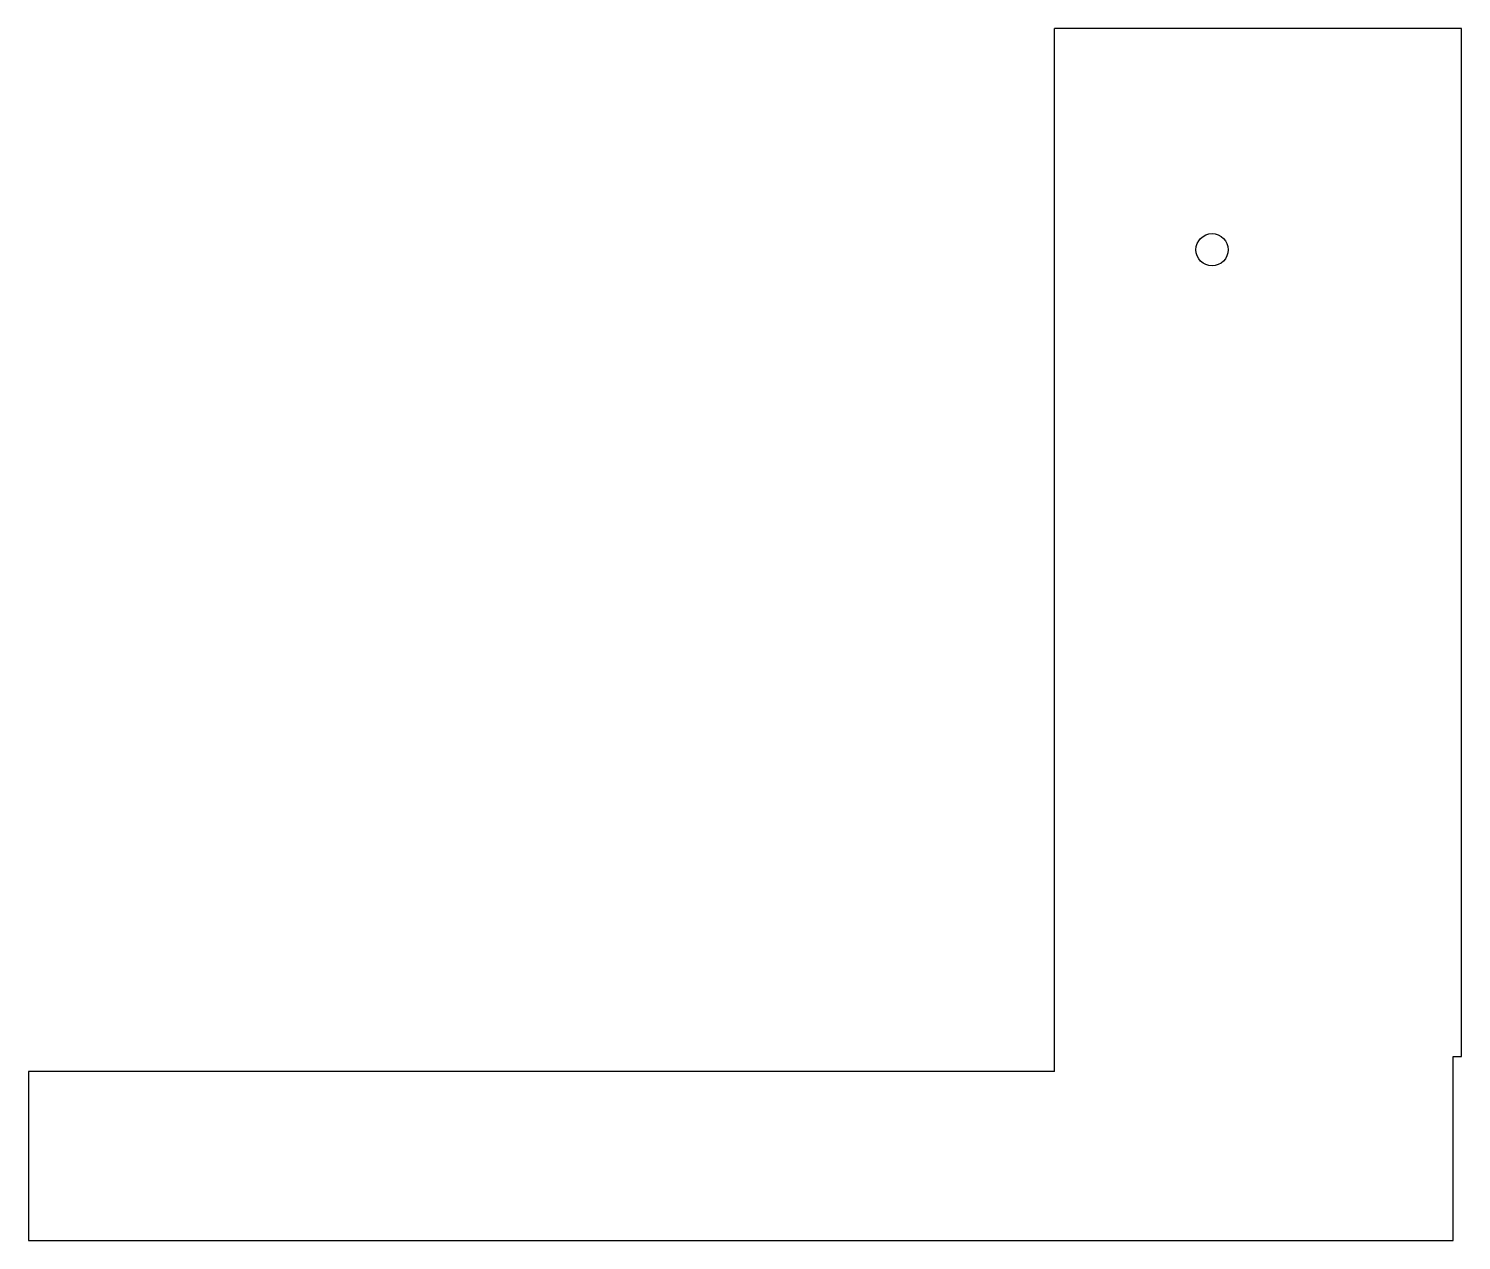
# Model space of a CAD drawing. Header units: millimetres. Extents: x -116 to 9, y -24 to 81.
import ezdxf

# ---------------------------------------------------------------- set-up
doc = ezdxf.new("R2010")
doc.units = ezdxf.units.MM

msp = doc.modelspace()

# ---------------------------------------------------------------- linework, layer by layer
at = {"linetype": 'CONTINUOUS'}
for p, q in [((8.7, 81), (-26.7, 81)), ((-26.7, -9.8), (-26.7, 81)), ((8.7, -8.5), (8.7, 81)), ((8, -8.5), (8.7, -8.5)), ((8, -24.5), (8, -8.5)), ((-26.7, -9.8), (-116, -9.8)), ((-116, -9.8), (-116, -24.5)), ((-116, -24.5), (8, -24.5))]:
    msp.add_line(p, q, dxfattribs=at)
msp.add_circle((-13, 61.75), 1.4, dxfattribs=at)

doc.saveas('drawing.dxf')
